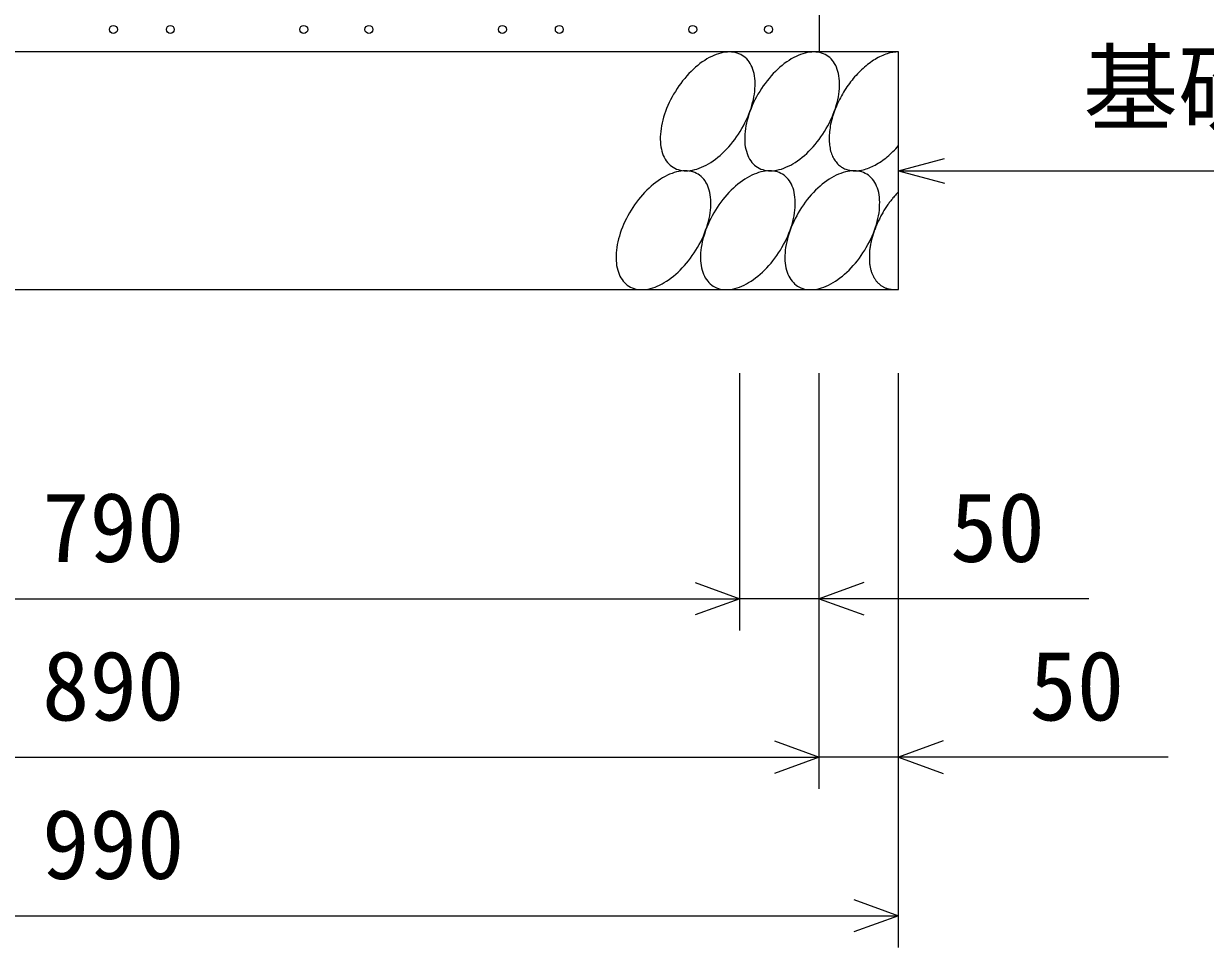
# Model space of a CAD drawing. Units: millimetres, scale not verified. Extents: x -16800 to 16800, y -5940 to 5940.
# Drawn here: x 9668 to 10413, y 2184 to 2766 of the extents above; entities that cross this region are included whole.
import ezdxf
from ezdxf.enums import TextEntityAlignment as Align

# ---------------------------------------------------------------- set-up
doc = ezdxf.new("R2010")
doc.units = ezdxf.units.MM
doc.header["$LTSCALE"] = 20
for name, color, linetype, lineweight in [('0-0_DIM', 7, 'Continuous', 25), ('0-2_HATCH', 6, 'Continuous', 25), ('0-5_OUTLINE', 3, 'Continuous', 25)]:
    doc.layers.add(name, color=color, linetype=linetype, lineweight=lineweight)
doc.styles.add('ＭＳ ゴシック', font='')
doc.styles.get('ＭＳ ゴシック').set_extended_font_data('MS Gothic')

msp = doc.modelspace()

# ---------------------------------------------------------------- linework, layer by layer
at = {"layer": '0-0_DIM'}
for p, q in [((10220, 2673.62), (10248.98, 2681.39)), ((10220, 2673.62), (10653.31, 2673.62)), ((10220, 2673.62), (10248.98, 2665.86)), ((10120, 2383.61), (10120, 2545.95)), ((10170, 2283.61), (10170, 2545.95)), ((10220, 2183.61), (10220, 2545.95)), ((9330, 2403.61), (10120, 2403.61)), ((10340, 2403.61), (10120, 2403.61)), ((9280, 2303.61), (10170, 2303.61)), ((10390, 2303.61), (10170, 2303.61)), ((9230, 2203.61), (10220, 2203.61))]:
    msp.add_line(p, q, dxfattribs=at)
for points in [[(10091.81, 2413.87), (10120, 2403.61), (10091.81, 2393.34)], [(10198.19, 2413.87), (10170, 2403.61), (10198.19, 2393.34)], [(10141.81, 2313.87), (10170, 2303.61), (10141.81, 2293.34)], [(10248.19, 2313.87), (10220, 2303.61), (10248.19, 2293.34)], [(10191.81, 2213.87), (10220, 2203.61), (10191.81, 2193.34)]]:
    msp.add_lwpolyline(points, dxfattribs=at)
at = {"layer": '0-2_HATCH'}
for points in [[(10121.5, 2746.4), (10120.5, 2746.98), (10119.4, 2747.47), (10118.3, 2747.88), (10117.1, 2748.19), (10115.9, 2748.42), (10114.7, 2748.55), (10113.4, 2748.6), (10112.1, 2748.55), (10110.7, 2748.42), (10109.3, 2748.19), (10107.9, 2747.88), (10106.5, 2747.47), (10105.1, 2746.98), (10103.6, 2746.41), (10102.2, 2745.74), (10100.7, 2745), (10099.2, 2744.17), (10097.8, 2743.26), (10096.3, 2742.28), (10094.8, 2741.22), (10093.4, 2740.09), (10092, 2738.88), (10090.6, 2737.61), (10089.2, 2736.28), (10087.8, 2734.89), (10086.5, 2733.44), (10085.2, 2731.93), (10083.9, 2730.38), (10082.7, 2728.78), (10081.5, 2727.13), (10080.4, 2725.45), (10079.3, 2723.73), (10078.2, 2721.98), (10077.2, 2720.21), (10076.3, 2718.41), (10075.4, 2716.6), (10074.6, 2714.77), (10073.8, 2712.94), (10073.1, 2711.1)], [(10128.9, 2734.89), (10128.6, 2736.28), (10128.2, 2737.61), (10127.7, 2738.88), (10127.2, 2740.08), (10126.5, 2741.22), (10125.9, 2742.28), (10125.1, 2743.26), (10124.3, 2744.17), (10123.4, 2745), (10122.5, 2745.74), (10121.5, 2746.4)], [(10174.7, 2746.4), (10173.7, 2746.98), (10172.6, 2747.47), (10171.5, 2747.88), (10170.3, 2748.19), (10169.1, 2748.42), (10167.9, 2748.55), (10166.6, 2748.6), (10165.3, 2748.55), (10163.9, 2748.42), (10162.5, 2748.19), (10161.1, 2747.88), (10159.7, 2747.47), (10158.3, 2746.98), (10156.8, 2746.41), (10155.4, 2745.74), (10153.9, 2745), (10152.4, 2744.17), (10151, 2743.26), (10149.5, 2742.28), (10148, 2741.22), (10146.6, 2740.09), (10145.2, 2738.88), (10143.8, 2737.61), (10142.4, 2736.28), (10141, 2734.89), (10139.7, 2733.44), (10138.4, 2731.93), (10137.1, 2730.38), (10135.9, 2728.78), (10134.7, 2727.13), (10133.6, 2725.45), (10132.5, 2723.73), (10131.4, 2721.98), (10130.4, 2720.21), (10129.5, 2718.41), (10128.6, 2716.6), (10127.8, 2714.77), (10127, 2712.94), (10126.3, 2711.1)], [(10182.2, 2734.89), (10181.8, 2736.28), (10181.4, 2737.61), (10180.9, 2738.88), (10180.4, 2740.08), (10179.7, 2741.22), (10179.1, 2742.28), (10178.3, 2743.26), (10177.5, 2744.17), (10176.6, 2745), (10175.7, 2745.74), (10174.7, 2746.4)], [(10220, 2748.6), (10219.1, 2748.59), (10218.3, 2748.54), (10217.4, 2748.45), (10216.5, 2748.33), (10215.6, 2748.16), (10214.7, 2747.96), (10213.8, 2747.72), (10212.8, 2747.44), (10211.9, 2747.13), (10210.9, 2746.78), (10210, 2746.39), (10209, 2745.96), (10208.1, 2745.5), (10207.1, 2745.01), (10206.2, 2744.48), (10205.2, 2743.91), (10204.2, 2743.31), (10203.3, 2742.68), (10202.3, 2742.02), (10201.4, 2741.32), (10200.4, 2740.59), (10199.5, 2739.83), (10198.6, 2739.05), (10197.7, 2738.23), (10196.7, 2737.39), (10195.8, 2736.51), (10194.9, 2735.62), (10194.1, 2734.7), (10193.2, 2733.75), (10192.3, 2732.78), (10191.5, 2731.79), (10190.7, 2730.77), (10189.8, 2729.74), (10189, 2728.69), (10188.3, 2727.61), (10187.5, 2726.53), (10186.8, 2725.42), (10186, 2724.3), (10185.3, 2723.17)], [(10095.8, 2675.79), (10097.3, 2676.45), (10098.8, 2677.2), (10100.2, 2678.02), (10101.7, 2678.93), (10103.2, 2679.92), (10104.6, 2680.98), (10106, 2682.11), (10107.5, 2683.31), (10108.9, 2684.58), (10110.3, 2685.91), (10111.6, 2687.31), (10113, 2688.76), (10114.3, 2690.26), (10115.5, 2691.82), (10116.8, 2693.42), (10117.9, 2695.06), (10119.1, 2696.74), (10120.2, 2698.46), (10121.2, 2700.21), (10122.2, 2701.98), (10123.2, 2703.78), (10124, 2705.59), (10124.9, 2707.42), (10125.6, 2709.26), (10126.3, 2711.1), (10127, 2712.94), (10127.5, 2714.77), (10128, 2716.6), (10128.5, 2718.41), (10128.8, 2720.21), (10129.1, 2721.98), (10129.4, 2723.73), (10129.5, 2725.45), (10129.6, 2727.13), (10129.6, 2728.77), (10129.6, 2730.37), (10129.4, 2731.93), (10129.2, 2733.43), (10128.9, 2734.89)], [(10149, 2675.79), (10150.5, 2676.45), (10152, 2677.2), (10153.4, 2678.02), (10154.9, 2678.93), (10156.4, 2679.92), (10157.8, 2680.98), (10159.3, 2682.11), (10160.7, 2683.31), (10162.1, 2684.58), (10163.5, 2685.91), (10164.8, 2687.31), (10166.2, 2688.76), (10167.5, 2690.26), (10168.7, 2691.82), (10170, 2693.42), (10171.1, 2695.06), (10172.3, 2696.74), (10173.4, 2698.46), (10174.4, 2700.21), (10175.4, 2701.98), (10176.4, 2703.78), (10177.2, 2705.59), (10178.1, 2707.42), (10178.8, 2709.26), (10179.5, 2711.1), (10180.2, 2712.94), (10180.7, 2714.77), (10181.3, 2716.6), (10181.7, 2718.41), (10182.1, 2720.21), (10182.4, 2721.98), (10182.6, 2723.73), (10182.7, 2725.45), (10182.8, 2727.13), (10182.8, 2728.77), (10182.8, 2730.37), (10182.6, 2731.93), (10182.4, 2733.43), (10182.2, 2734.89)], [(10185.3, 2723.17), (10184.7, 2722.03), (10184, 2720.87), (10183.4, 2719.7), (10182.8, 2718.53), (10182.2, 2717.35), (10181.6, 2716.16), (10181.1, 2714.96), (10180.6, 2713.77), (10180.1, 2712.57), (10179.6, 2711.36), (10179.2, 2710.16), (10178.8, 2708.96), (10178.4, 2707.76), (10178.1, 2706.56), (10177.8, 2705.37), (10177.5, 2704.19), (10177.2, 2703.01), (10177, 2701.84), (10176.8, 2700.68), (10176.6, 2699.53), (10176.5, 2698.39), (10176.4, 2697.26), (10176.3, 2696.15), (10176.3, 2695.06), (10176.2, 2693.98), (10176.3, 2692.92), (10176.3, 2691.88), (10176.4, 2690.85), (10176.5, 2689.85), (10176.6, 2688.87), (10176.8, 2687.91), (10177, 2686.98), (10177.2, 2686.07), (10177.5, 2685.19), (10177.8, 2684.33), (10178.1, 2683.5), (10178.4, 2682.7), (10178.8, 2681.93), (10179.2, 2681.19)], [(10073.1, 2711.1), (10072.5, 2709.26), (10071.9, 2707.42), (10071.4, 2705.6), (10071, 2703.78), (10070.6, 2701.99), (10070.3, 2700.21), (10070.1, 2698.47), (10069.9, 2696.75), (10069.8, 2695.07), (10069.8, 2693.42), (10069.9, 2691.82), (10070, 2690.26), (10070.2, 2688.76), (10070.5, 2687.31), (10070.8, 2685.91), (10071.3, 2684.58), (10071.7, 2683.31), (10072.3, 2682.11), (10072.9, 2680.98), (10073.6, 2679.92), (10074.3, 2678.93), (10075.1, 2678.03), (10076, 2677.2), (10076.9, 2676.45), (10077.9, 2675.79), (10078.9, 2675.21), (10080, 2674.72), (10081.1, 2674.32), (10082.3, 2674), (10083.5, 2673.78), (10084.8, 2673.64), (10086.1, 2673.6), (10087.4, 2673.64), (10088.7, 2673.78), (10090.1, 2674), (10091.5, 2674.32), (10092.9, 2674.72), (10094.4, 2675.21), (10095.8, 2675.79)], [(10126.3, 2711.1), (10125.7, 2709.26), (10125.1, 2707.42), (10124.6, 2705.6), (10124.2, 2703.78), (10123.8, 2701.99), (10123.5, 2700.21), (10123.3, 2698.47), (10123.1, 2696.75), (10123, 2695.07), (10123, 2693.42), (10123.1, 2691.82), (10123.2, 2690.26), (10123.4, 2688.76), (10123.7, 2687.31), (10124.1, 2685.91), (10124.5, 2684.58), (10125, 2683.31), (10125.5, 2682.11), (10126.1, 2680.98), (10126.8, 2679.92), (10127.5, 2678.93), (10128.4, 2678.03), (10129.2, 2677.2), (10130.1, 2676.45), (10131.1, 2675.79), (10132.1, 2675.21), (10133.2, 2674.72), (10134.4, 2674.32), (10135.5, 2674), (10136.7, 2673.78), (10138, 2673.64), (10139.3, 2673.6), (10140.6, 2673.64), (10142, 2673.78), (10143.3, 2674), (10144.7, 2674.32), (10146.2, 2674.72), (10147.6, 2675.21), (10149, 2675.79)], [(10210, 2680.21), (10210.9, 2680.91), (10211.9, 2681.64), (10212.8, 2682.4), (10213.8, 2683.19), (10214.7, 2684.01), (10215.6, 2684.85), (10216.5, 2685.72), (10217.4, 2686.62), (10218.3, 2687.55), (10219.1, 2688.49), (10220, 2689.46)], [(10179.2, 2681.19), (10179.6, 2680.48), (10180.1, 2679.8), (10180.6, 2679.16), (10181.1, 2678.54), (10181.6, 2677.96), (10182.2, 2677.42), (10182.8, 2676.91), (10183.4, 2676.43), (10184, 2675.99), (10184.7, 2675.58), (10185.3, 2675.22), (10186, 2674.89), (10186.8, 2674.59), (10187.5, 2674.33), (10188.3, 2674.12), (10189, 2673.94), (10189.8, 2673.79), (10190.7, 2673.69), (10191.5, 2673.62), (10192.3, 2673.6), (10193.2, 2673.61), (10194.1, 2673.66), (10194.9, 2673.75), (10195.8, 2673.88), (10196.7, 2674.04), (10197.7, 2674.24), (10198.6, 2674.49), (10199.5, 2674.77), (10200.4, 2675.08), (10201.4, 2675.44), (10202.3, 2675.83), (10203.3, 2676.25), (10204.2, 2676.72), (10205.2, 2677.21), (10206.2, 2677.75), (10207.1, 2678.31), (10208.1, 2678.91), (10209, 2679.55), (10210, 2680.21)], [(10093.7, 2671.41), (10092.6, 2671.99), (10091.5, 2672.48), (10090.4, 2672.89), (10089.2, 2673.2), (10088, 2673.43), (10086.8, 2673.56), (10085.5, 2673.61), (10084.2, 2673.56), (10082.8, 2673.43), (10081.4, 2673.2), (10080, 2672.89), (10078.6, 2672.48), (10077.2, 2671.99), (10075.7, 2671.42), (10074.3, 2670.75), (10072.8, 2670.01), (10071.3, 2669.18), (10069.9, 2668.27), (10068.4, 2667.29), (10067, 2666.23), (10065.5, 2665.1), (10064.1, 2663.89), (10062.7, 2662.62), (10061.3, 2661.29), (10059.9, 2659.9), (10058.6, 2658.45), (10057.3, 2656.94), (10056, 2655.39), (10054.8, 2653.79), (10053.6, 2652.14), (10052.5, 2650.46), (10051.4, 2648.74), (10050.3, 2646.99), (10049.3, 2645.22), (10048.4, 2643.42), (10047.5, 2641.61), (10046.7, 2639.78), (10045.9, 2637.95), (10045.2, 2636.11)], [(10101.1, 2659.89), (10100.7, 2661.29), (10100.3, 2662.62), (10099.8, 2663.89), (10099.3, 2665.09), (10098.6, 2666.23), (10098, 2667.29), (10097.2, 2668.27), (10096.4, 2669.18), (10095.5, 2670.01), (10094.6, 2670.75), (10093.7, 2671.41)], [(10146.9, 2671.41), (10145.8, 2671.99), (10144.7, 2672.48), (10143.6, 2672.89), (10142.5, 2673.2), (10141.2, 2673.43), (10140, 2673.56), (10138.7, 2673.61), (10137.4, 2673.56), (10136, 2673.43), (10134.6, 2673.2), (10133.2, 2672.89), (10131.8, 2672.48), (10130.4, 2671.99), (10128.9, 2671.42), (10127.5, 2670.75), (10126, 2670.01), (10124.5, 2669.18), (10123.1, 2668.27), (10121.6, 2667.29), (10120.2, 2666.23), (10118.7, 2665.1), (10117.3, 2663.89), (10115.9, 2662.62), (10114.5, 2661.29), (10113.1, 2659.9), (10111.8, 2658.45), (10110.5, 2656.94), (10109.2, 2655.39), (10108, 2653.79), (10106.8, 2652.14), (10105.7, 2650.46), (10104.6, 2648.74), (10103.5, 2646.99), (10102.6, 2645.22), (10101.6, 2643.42), (10100.7, 2641.61), (10099.9, 2639.78), (10099.1, 2637.95), (10098.4, 2636.11)], [(10154.3, 2659.89), (10153.9, 2661.29), (10153.5, 2662.62), (10153, 2663.89), (10152.5, 2665.09), (10151.9, 2666.23), (10151.2, 2667.29), (10150.4, 2668.27), (10149.6, 2669.18), (10148.8, 2670.01), (10147.8, 2670.75), (10146.9, 2671.41)], [(10200.1, 2671.41), (10199, 2671.99), (10198, 2672.48), (10196.8, 2672.89), (10195.7, 2673.2), (10194.4, 2673.43), (10193.2, 2673.56), (10191.9, 2673.61), (10190.6, 2673.56), (10189.2, 2673.43), (10187.9, 2673.2), (10186.5, 2672.89), (10185, 2672.48), (10183.6, 2671.99), (10182.1, 2671.42), (10180.7, 2670.75), (10179.2, 2670.01), (10177.8, 2669.18), (10176.3, 2668.27), (10174.8, 2667.29), (10173.4, 2666.23), (10171.9, 2665.1), (10170.5, 2663.89), (10169.1, 2662.62), (10167.7, 2661.29), (10166.3, 2659.9), (10165, 2658.45), (10163.7, 2656.94), (10162.5, 2655.39), (10161.2, 2653.79), (10160, 2652.14), (10158.9, 2650.46), (10157.8, 2648.74), (10156.8, 2646.99), (10155.8, 2645.22), (10154.8, 2643.42), (10153.9, 2641.61), (10153.1, 2639.78), (10152.4, 2637.95), (10151.6, 2636.11)], [(10207.5, 2659.89), (10207.1, 2661.29), (10206.7, 2662.62), (10206.2, 2663.89), (10205.7, 2665.09), (10205.1, 2666.23), (10204.4, 2667.29), (10203.6, 2668.27), (10202.8, 2669.18), (10202, 2670.01), (10201, 2670.75), (10200.1, 2671.41)], [(10067.9, 2600.8), (10069.4, 2601.46), (10070.9, 2602.21), (10072.3, 2603.03), (10073.8, 2603.94), (10075.3, 2604.93), (10076.7, 2605.99), (10078.2, 2607.12), (10079.6, 2608.32), (10081, 2609.59), (10082.4, 2610.92), (10083.7, 2612.32), (10085.1, 2613.77), (10086.4, 2615.27), (10087.6, 2616.83), (10088.9, 2618.43), (10090, 2620.07), (10091.2, 2621.75), (10092.3, 2623.47), (10093.3, 2625.22), (10094.3, 2626.99), (10095.3, 2628.79), (10096.1, 2630.6), (10097, 2632.43), (10097.7, 2634.26), (10098.4, 2636.1), (10099.1, 2637.94), (10099.6, 2639.78), (10100.2, 2641.61), (10100.6, 2643.42), (10101, 2645.22), (10101.3, 2646.99), (10101.5, 2648.74), (10101.6, 2650.46), (10101.7, 2652.14), (10101.7, 2653.78), (10101.7, 2655.38), (10101.5, 2656.94), (10101.3, 2658.44), (10101.1, 2659.89)], [(10121.2, 2600.8), (10122.6, 2601.46), (10124.1, 2602.21), (10125.5, 2603.03), (10127, 2603.94), (10128.5, 2604.93), (10129.9, 2605.99), (10131.4, 2607.12), (10132.8, 2608.32), (10134.2, 2609.59), (10135.6, 2610.92), (10136.9, 2612.32), (10138.3, 2613.77), (10139.6, 2615.27), (10140.8, 2616.83), (10142.1, 2618.43), (10143.3, 2620.07), (10144.4, 2621.75), (10145.5, 2623.47), (10146.5, 2625.22), (10147.5, 2626.99), (10148.5, 2628.79), (10149.4, 2630.6), (10150.2, 2632.43), (10150.9, 2634.26), (10151.6, 2636.1), (10152.3, 2637.94), (10152.9, 2639.78), (10153.4, 2641.61), (10153.8, 2643.42), (10154.2, 2645.22), (10154.5, 2646.99), (10154.7, 2648.74), (10154.8, 2650.46), (10154.9, 2652.14), (10154.9, 2653.78), (10154.9, 2655.38), (10154.7, 2656.94), (10154.5, 2658.44), (10154.3, 2659.89)], [(10174.4, 2600.8), (10175.8, 2601.46), (10177.3, 2602.21), (10178.8, 2603.03), (10180.2, 2603.94), (10181.7, 2604.93), (10183.1, 2605.99), (10184.6, 2607.12), (10186, 2608.32), (10187.4, 2609.59), (10188.8, 2610.92), (10190.2, 2612.32), (10191.5, 2613.77), (10192.8, 2615.27), (10194.1, 2616.83), (10195.3, 2618.43), (10196.5, 2620.07), (10197.6, 2621.75), (10198.7, 2623.47), (10199.7, 2625.22), (10200.7, 2626.99), (10201.7, 2628.79), (10202.6, 2630.6), (10203.4, 2632.43), (10204.2, 2634.26), (10204.9, 2636.1), (10205.5, 2637.94), (10206.1, 2639.78), (10206.6, 2641.61), (10207, 2643.42), (10207.4, 2645.22), (10207.7, 2646.99), (10207.9, 2648.74), (10208.1, 2650.46), (10208.1, 2652.14), (10208.2, 2653.78), (10208.1, 2655.38), (10208, 2656.94), (10207.8, 2658.44), (10207.5, 2659.89)], [(10220, 2660.36), (10219.5, 2659.83), (10219, 2659.29), (10218.5, 2658.75), (10218, 2658.19), (10217.5, 2657.63), (10217, 2657.06), (10216.5, 2656.49), (10216.1, 2655.91), (10215.6, 2655.32), (10215.1, 2654.72), (10214.7, 2654.12), (10214.2, 2653.51), (10213.8, 2652.9), (10213.3, 2652.28), (10212.9, 2651.65), (10212.5, 2651.02), (10212.1, 2650.39), (10211.6, 2649.75), (10211.2, 2649.1), (10210.8, 2648.45), (10210.4, 2647.8), (10210.1, 2647.14), (10209.7, 2646.48), (10209.3, 2645.81), (10208.9, 2645.15), (10208.6, 2644.48), (10208.2, 2643.8), (10207.9, 2643.12), (10207.5, 2642.45), (10207.2, 2641.77), (10206.9, 2641.08), (10206.6, 2640.4), (10206.3, 2639.71), (10206, 2639.02), (10205.7, 2638.34), (10205.4, 2637.65), (10205.2, 2636.96), (10204.9, 2636.27), (10204.7, 2635.58)], [(10045.2, 2636.11), (10044.6, 2634.27), (10044, 2632.43), (10043.5, 2630.61), (10043.1, 2628.79), (10042.7, 2627), (10042.4, 2625.22), (10042.2, 2623.47), (10042, 2621.76), (10041.9, 2620.07), (10041.9, 2618.43), (10042, 2616.83), (10042.1, 2615.27), (10042.3, 2613.77), (10042.6, 2612.32), (10043, 2610.92), (10043.4, 2609.59), (10043.9, 2608.32), (10044.4, 2607.12), (10045, 2605.99), (10045.7, 2604.93), (10046.5, 2603.94), (10047.3, 2603.04), (10048.1, 2602.21), (10049, 2601.46), (10050, 2600.8), (10051.1, 2600.22), (10052.1, 2599.73), (10053.3, 2599.33), (10054.4, 2599.01), (10055.6, 2598.79), (10056.9, 2598.65), (10058.2, 2598.61), (10059.5, 2598.65), (10060.9, 2598.79), (10062.2, 2599.01), (10063.6, 2599.33), (10065.1, 2599.73), (10066.5, 2600.22), (10067.9, 2600.8)], [(10098.4, 2636.11), (10097.8, 2634.27), (10097.2, 2632.43), (10096.7, 2630.61), (10096.3, 2628.79), (10095.9, 2627), (10095.6, 2625.22), (10095.4, 2623.47), (10095.2, 2621.76), (10095.2, 2620.07), (10095.1, 2618.43), (10095.2, 2616.83), (10095.3, 2615.27), (10095.5, 2613.77), (10095.8, 2612.32), (10096.2, 2610.92), (10096.6, 2609.59), (10097.1, 2608.32), (10097.6, 2607.12), (10098.2, 2605.99), (10098.9, 2604.93), (10099.7, 2603.94), (10100.5, 2603.04), (10101.3, 2602.21), (10102.3, 2601.46), (10103.2, 2600.8), (10104.3, 2600.22), (10105.3, 2599.73), (10106.5, 2599.33), (10107.6, 2599.01), (10108.9, 2598.79), (10110.1, 2598.65), (10111.4, 2598.61), (10112.7, 2598.65), (10114.1, 2598.79), (10115.4, 2599.01), (10116.8, 2599.33), (10118.3, 2599.73), (10119.7, 2600.22), (10121.2, 2600.8)], [(10151.6, 2636.11), (10151, 2634.27), (10150.4, 2632.43), (10149.9, 2630.61), (10149.5, 2628.79), (10149.1, 2627), (10148.8, 2625.22), (10148.6, 2623.47), (10148.5, 2621.76), (10148.4, 2620.07), (10148.4, 2618.43), (10148.4, 2616.83), (10148.5, 2615.27), (10148.8, 2613.77), (10149, 2612.32), (10149.4, 2610.92), (10149.8, 2609.59), (10150.3, 2608.32), (10150.8, 2607.12), (10151.4, 2605.99), (10152.1, 2604.93), (10152.9, 2603.94), (10153.7, 2603.04), (10154.5, 2602.21), (10155.5, 2601.46), (10156.4, 2600.8), (10157.5, 2600.22), (10158.5, 2599.73), (10159.7, 2599.33), (10160.8, 2599.01), (10162.1, 2598.79), (10163.3, 2598.65), (10164.6, 2598.61), (10165.9, 2598.65), (10167.3, 2598.79), (10168.7, 2599.01), (10170.1, 2599.33), (10171.5, 2599.73), (10172.9, 2600.22), (10174.4, 2600.8)], [(10204.7, 2635.58), (10204.4, 2634.89), (10204.2, 2634.2), (10204, 2633.51), (10203.8, 2632.82), (10203.6, 2632.14), (10203.4, 2631.45), (10203.2, 2630.77), (10203, 2630.09), (10202.8, 2629.41), (10202.7, 2628.73), (10202.5, 2628.05), (10202.4, 2627.38), (10202.3, 2626.71), (10202.2, 2626.04), (10202.1, 2625.38), (10202, 2624.72), (10201.9, 2624.07), (10201.8, 2623.42), (10201.7, 2622.77), (10201.7, 2622.13), (10201.6, 2621.49), (10201.6, 2620.86), (10201.6, 2620.23), (10201.6, 2619.61), (10201.6, 2618.99), (10201.6, 2618.38), (10201.6, 2617.77), (10201.6, 2617.17), (10201.6, 2616.58), (10201.7, 2616), (10201.7, 2615.42), (10201.8, 2614.85), (10201.9, 2614.28), (10202, 2613.72), (10202.1, 2613.17), (10202.2, 2612.63), (10202.3, 2612.1), (10202.4, 2611.57), (10202.5, 2611.05)], [(10202.5, 2611.05), (10202.7, 2610.55), (10202.8, 2610.05), (10203, 2609.55), (10203.2, 2609.07), (10203.4, 2608.6), (10203.6, 2608.13), (10203.8, 2607.68), (10204, 2607.23), (10204.2, 2606.8), (10204.4, 2606.37), (10204.7, 2605.96), (10204.9, 2605.55), (10205.2, 2605.16), (10205.4, 2604.77), (10205.7, 2604.4), (10206, 2604.04), (10206.3, 2603.68), (10206.6, 2603.34), (10206.9, 2603.01), (10207.2, 2602.69), (10207.5, 2602.39), (10207.9, 2602.09), (10208.2, 2601.81), (10208.6, 2601.53), (10208.9, 2601.27), (10209.3, 2601.02), (10209.7, 2600.78), (10210.1, 2600.56), (10210.4, 2600.35), (10210.8, 2600.14), (10211.2, 2599.95), (10211.6, 2599.78), (10212.1, 2599.61), (10212.5, 2599.46), (10212.9, 2599.32), (10213.3, 2599.19), (10213.8, 2599.08), (10214.2, 2598.97), (10214.7, 2598.88)], [(10214.7, 2598.88), (10215.1, 2598.81), (10215.6, 2598.74), (10216.1, 2598.69), (10216.5, 2598.65), (10217, 2598.62), (10217.5, 2598.61), (10218, 2598.61), (10218.5, 2598.62), (10219, 2598.64), (10219.5, 2598.68), (10220, 2598.73)]]:
    msp.add_lwpolyline(points, dxfattribs=at)
for centre in [(9725.03, 2762.77), (9760.92, 2762.77), (9845.03, 2762.77), (9886.14, 2762.77), (9970.26, 2762.77), (10006.14, 2762.77), (10090.26, 2762.77), (10138.07, 2762.77)]:
    msp.add_circle(centre, 2.5, dxfattribs=at)
at = {"layer": '0-5_OUTLINE'}
for p, q in [((10170, 2848.62), (10170, 2748.62)), ((10220, 2748.62), (9230, 2748.62))]:
    msp.add_line(p, q, dxfattribs=at)
msp.add_lwpolyline([(9230, 2598.62), (10220, 2598.62), (10220, 2748.62)], dxfattribs=at)

# ---------------------------------------------------------------- texts
at = {"layer": '0-0_DIM', "style": 'ＭＳ ゴシック'}
for s, p in [('基礎砕石', (10336.32, 2690.79)), ('790', (9680, 2413.61)), ('50', (10252.44, 2413.61)), ('890', (9680, 2313.61)), ('50', (10302.44, 2313.61)), ('990', (9680, 2213.61))]:
    msp.add_text(s, height=43.99, dxfattribs=at).set_placement(p, align=Align.BOTTOM_LEFT)

doc.saveas('drawing.dxf')
